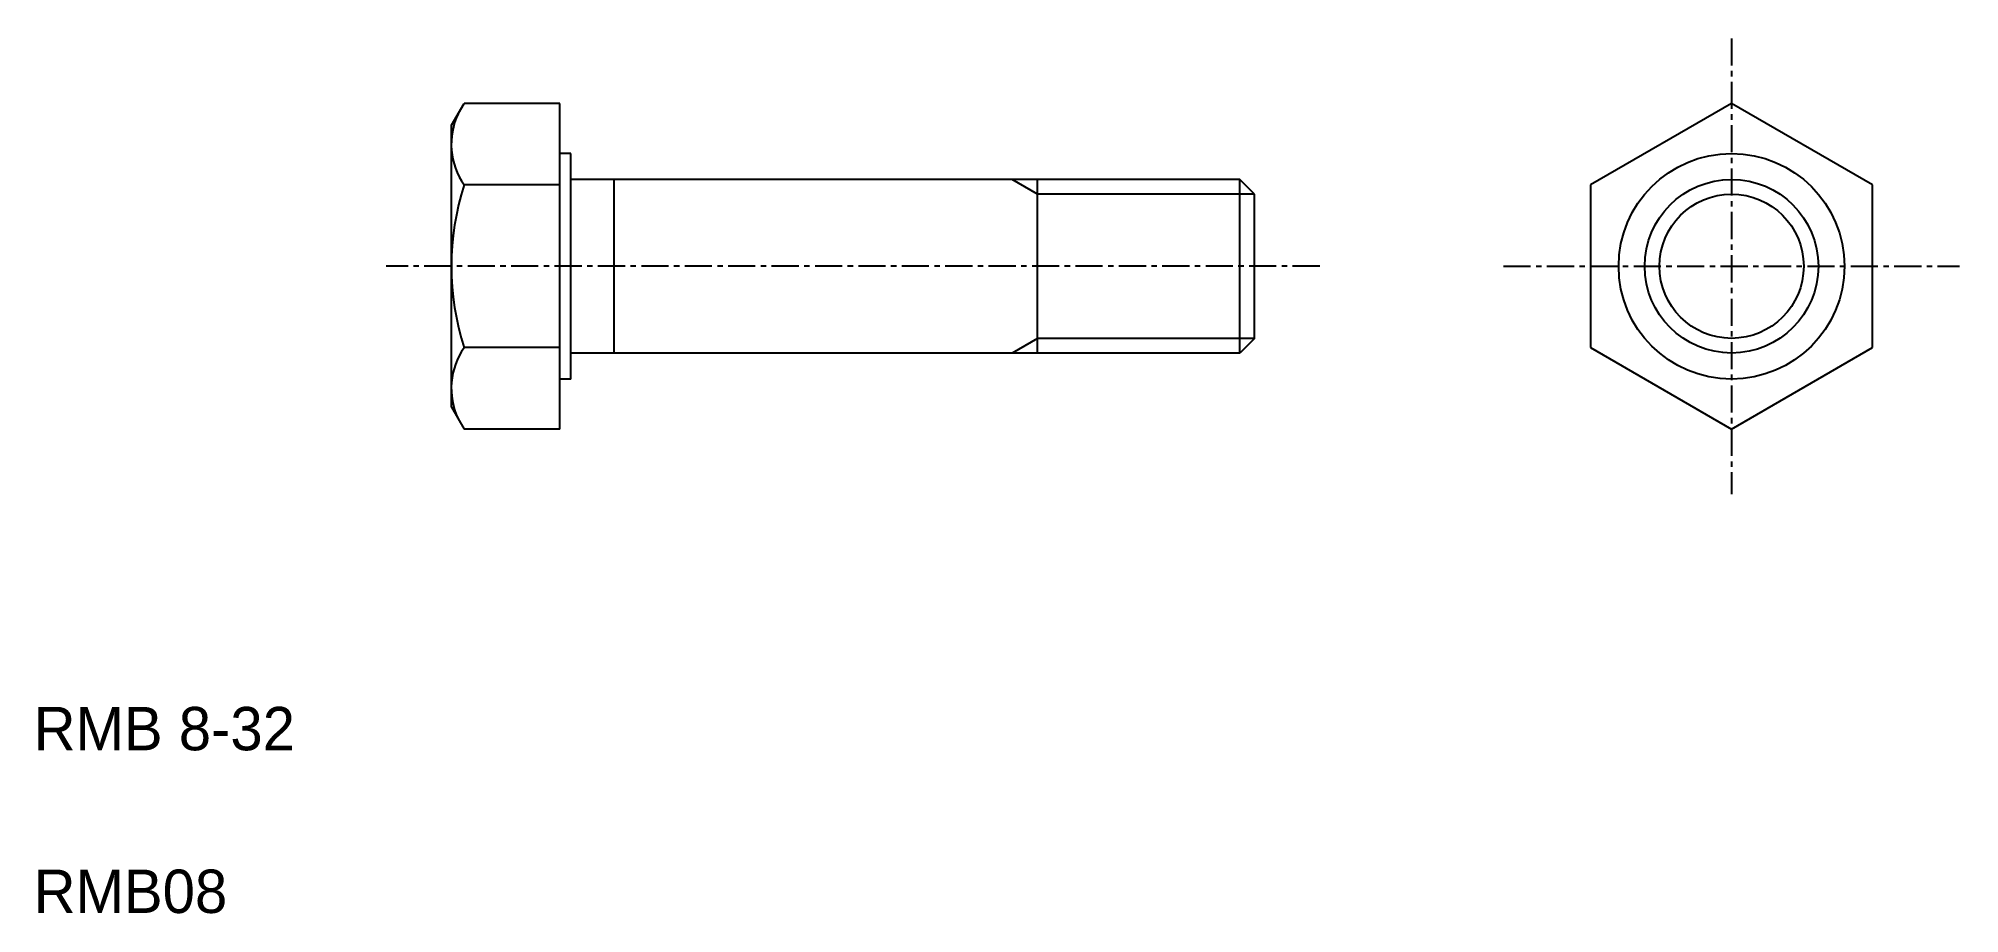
# Model space of a CAD drawing. Extents: x 5.2 to 93.7, y 5 to 45.3.
import ezdxf

# ---------------------------------------------------------------- set-up
doc = ezdxf.new("R2010")
doc.units = 0
doc.linetypes.add('CENTER', pattern=[2, 1.25, -0.25, 0.25, -0.25])
doc.layers.get('0').update_dxf_attribs({"linetype": 'CONTINUOUS'})
doc.layers.add('CENTER', color=1, linetype='CENTER')

msp = doc.modelspace()

# ---------------------------------------------------------------- linework, layer by layer
at = {"color": 7, "linetype": 'CONTINUOUS'}
for p, q in [((24.248, 41.316), (24.829, 42.322)), ((29.248, 42.322), (24.829, 42.322)), ((29.248, 27.311), (29.248, 42.322)), ((83.224, 42.322), (76.724, 38.569)), ((89.724, 38.569), (83.224, 42.322)), ((24.248, 28.316), (24.248, 41.316)), ((29.748, 40.016), (29.248, 40.016)), ((29.748, 29.616), (29.748, 40.016)), ((29.248, 38.569), (24.832, 38.569)), ((60.572, 38.816), (29.748, 38.816)), ((31.748, 30.816), (31.748, 38.816)), ((51.248, 30.816), (51.248, 38.816)), ((60.572, 30.816), (60.572, 38.816)), ((61.248, 38.14), (60.572, 38.816)), ((61.248, 31.493), (61.248, 38.14)), ((76.724, 38.569), (76.724, 31.064)), ((89.724, 31.064), (89.724, 38.569)), ((61.248, 34.816), (61.248, 34.816)), ((61.248, 33.155), (61.248, 33.155)), ((29.248, 31.064), (24.832, 31.064)), ((61.248, 31.493), (60.572, 30.816)), ((76.724, 31.064), (83.224, 27.311)), ((83.224, 27.311), (89.724, 31.064)), ((60.572, 30.816), (29.748, 30.816)), ((29.748, 29.616), (29.248, 29.616)), ((24.248, 28.316), (24.829, 27.311)), ((29.248, 27.311), (24.829, 27.311))]:
    msp.add_line(p, q, dxfattribs=at)
at = {"color": 3, "linetype": 'CONTINUOUS'}
for p, q in [((51.248, 38.14), (50.077, 38.816)), ((61.248, 38.14), (51.248, 38.14)), ((51.248, 31.493), (50.077, 30.816)), ((61.248, 31.493), (51.248, 31.493))]:
    msp.add_line(p, q, dxfattribs=at)
at = {"color": 7, "linetype": 'CONTINUOUS'}
for radius in [5.2, 4]:
    msp.add_circle((83.224, 34.816), radius, dxfattribs=at)
at = {"color": 3, "linetype": 'CONTINUOUS'}
msp.add_circle((83.224, 34.816), 3.323, dxfattribs=at)
at = {"color": 7, "linetype": 'CONTINUOUS'}
for centre, radius, start, end in [((27.524, 40.447), 3.283, 154.8166, 214.89769), ((36.614, 34.816), 12.366, 162.333, 197.667), ((27.524, 29.185), 3.283, 145.10231, 205.1834)]:
    msp.add_arc(centre, radius, start, end, dxfattribs=at)
at = {"layer": 'CENTER', "color": 1, "linetype": 'CENTER'}
for p, q in [((83.224, 45.322), (83.224, 24.311)), ((64.248, 34.816), (21.248, 34.816)), ((72.718, 34.816), (93.729, 34.816))]:
    msp.add_line(p, q, dxfattribs=at)

# ---------------------------------------------------------------- texts
at = {"color": 7, "linetype": 'CONTINUOUS'}
for s, p in [('RMB 8-32', (5, 12.5)), ('RMB08', (5, 5))]:
    msp.add_text(s, height=2, dxfattribs=at).set_placement(p)

doc.saveas('drawing.dxf')
